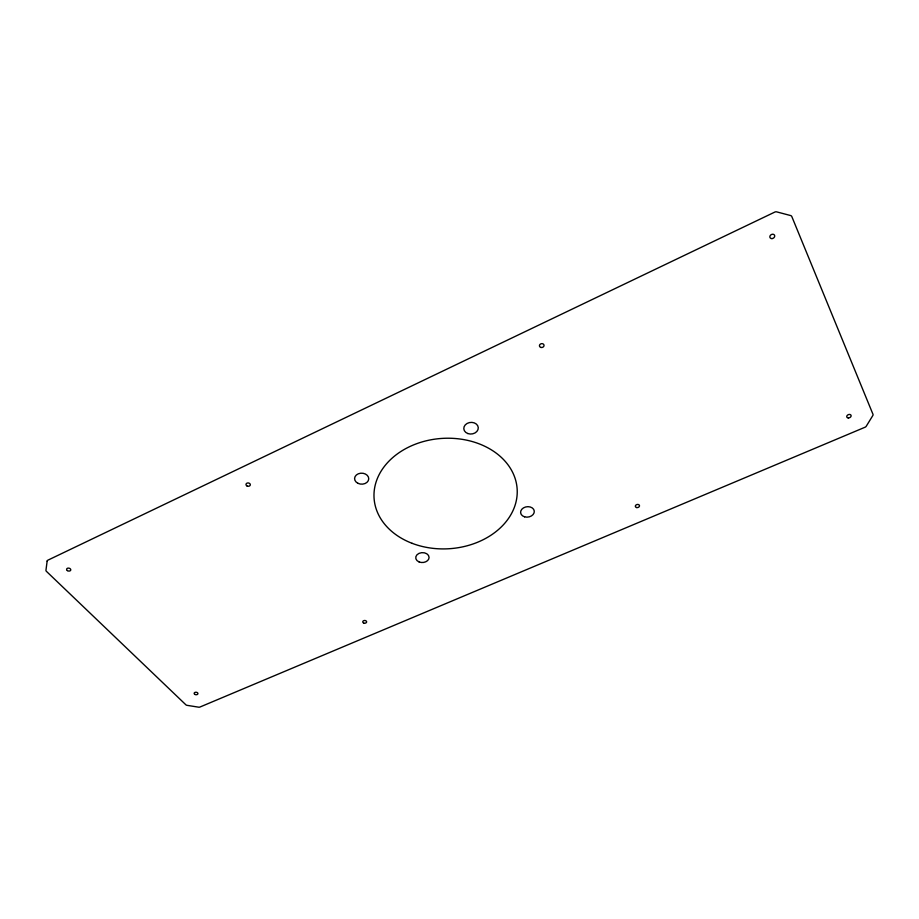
<?xml version="1.0" encoding="UTF-8"?>
<svg xmlns="http://www.w3.org/2000/svg" width="919" height="919" viewBox="0 0 919 919"><rect width="100%" height="100%" fill="white"/><g stroke="black" fill="none" stroke-linecap="round" stroke-linejoin="round"><path stroke-width="1.38" d="M47.145 561.107L45.961 570.228A2.125 1.459 12.2 0 0 46.432 571.365L185.879 704.793A1.872 1.229 5.4 0 0 187.097 705.344L198.596 707.17A1.872 1.218 5 0 0 199.986 707.021L864.963 427.266A2.275 1.631 -22.9 0 0 866.261 426.209L872.786 415.595A2.297 1.654 -23.5 0 0 872.958 414.251L791.822 216.585A2.596 2.091 -31.1 0 0 790.57 215.54L776.681 211.875A2.596 2.102 -31 0 0 774.786 212.094L47.891 560.176A2.137 1.482 12.4 0 0 47.145 561.107M194.954 694.442A1.884 1.241 5.3 0 0 197.918 693.696A1.884 1.241 5.3 0 0 195.253 692.306A1.884 1.241 5.3 0 0 194.954 694.442M67.351 570.584A2.114 1.47 11.7 0 0 70.752 570.067A2.114 1.47 11.7 0 0 67.972 568.126A2.114 1.47 11.7 0 0 67.351 570.584M246.866 485.875A2.16 1.654 6.9 0 0 250.301 484.91A2.16 1.654 6.9 0 0 247.303 483.038A2.16 1.654 6.9 0 0 246.866 485.875M363.648 623.025A1.941 1.378 0 0 0 366.624 621.899A1.941 1.378 0 0 0 363.763 620.647A1.941 1.378 0 0 0 363.648 623.025M848.294 417.95A2.286 1.654 -22.9 0 0 851.074 415.399A2.286 1.654 -22.9 0 0 847.433 415.204A2.286 1.654 -22.9 0 0 848.294 417.95M771.994 238.595A2.55 2.056 -29.5 0 0 774.522 235.195A2.55 2.056 -29.5 0 0 770.317 235.448A2.55 2.056 -29.5 0 0 771.994 238.595M540.935 347.451A2.309 1.93 -12 0 0 544.002 345.119A2.309 1.93 -12 0 0 540.269 344.177A2.309 1.93 -12 0 0 540.935 347.451M636.603 507.552A2.102 1.562 -12.8 0 0 639.486 505.634A2.102 1.562 -12.8 0 0 636.178 504.876A2.102 1.562 -12.8 0 0 636.603 507.552M467.771 433.527A7.26 5.824 -5.5 0 0 478.271 427.634A7.26 5.824 -5.5 0 0 467.07 423.464A7.26 5.824 -5.5 0 0 467.771 433.527M357.928 483.314A7.076 5.503 1.1 0 0 368.737 478.902A7.076 5.503 1.1 0 0 358.33 473.79A7.076 5.503 1.1 0 0 357.928 483.314M419.11 561.946A6.686 4.951 -2.3 0 0 429.081 557.408A6.686 4.951 -2.3 0 0 419.007 553.376A6.686 4.951 -2.3 0 0 419.11 561.946M524.623 516.834A6.87 5.204 -7.7 0 0 534.261 511.01A6.87 5.204 -7.7 0 0 523.451 507.897A6.87 5.204 -7.7 0 0 524.623 516.834M412.057 543.301A71.693 55.278 -3.6 0 0 517.19 489.735A71.693 55.278 -3.6 0 0 407.554 447.668A71.693 55.278 -3.6 0 0 412.057 543.301"/></g></svg>
